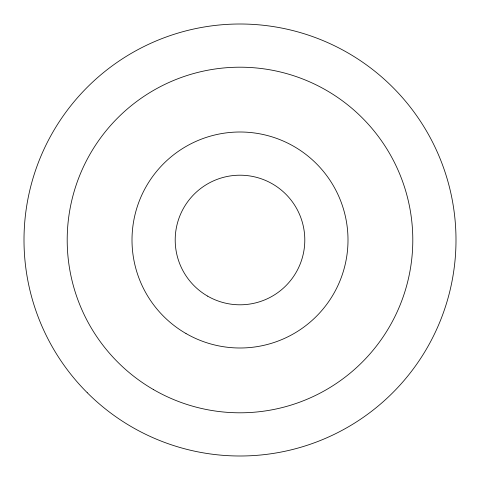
<?xml version="1.0" encoding="UTF-8"?>
<svg xmlns="http://www.w3.org/2000/svg" width="480" height="480" viewBox="0 0 480 480"><rect width="100%" height="100%" fill="white"/><g stroke="black" fill="none" stroke-linecap="round" stroke-linejoin="round"><path stroke-width="0.72" d="M87.264 392.736A216 216 0 0 0 448.638 295.902A216 216 0 0 0 184.098 31.362A216 216 0 0 0 87.264 392.736M153.6 389.652A172.8 172.8 0 0 0 412.8 240A172.8 172.8 0 0 0 153.6 90.348A172.8 172.8 0 0 0 153.6 389.652M207.6 296.118A64.8 64.8 0 0 0 304.8 240A64.8 64.8 0 0 0 207.6 183.882A64.8 64.8 0 0 0 207.6 296.118M186 333.528A108 108 0 0 0 348 240A108 108 0 0 0 186 146.472A108 108 0 0 0 186 333.528"/></g></svg>
